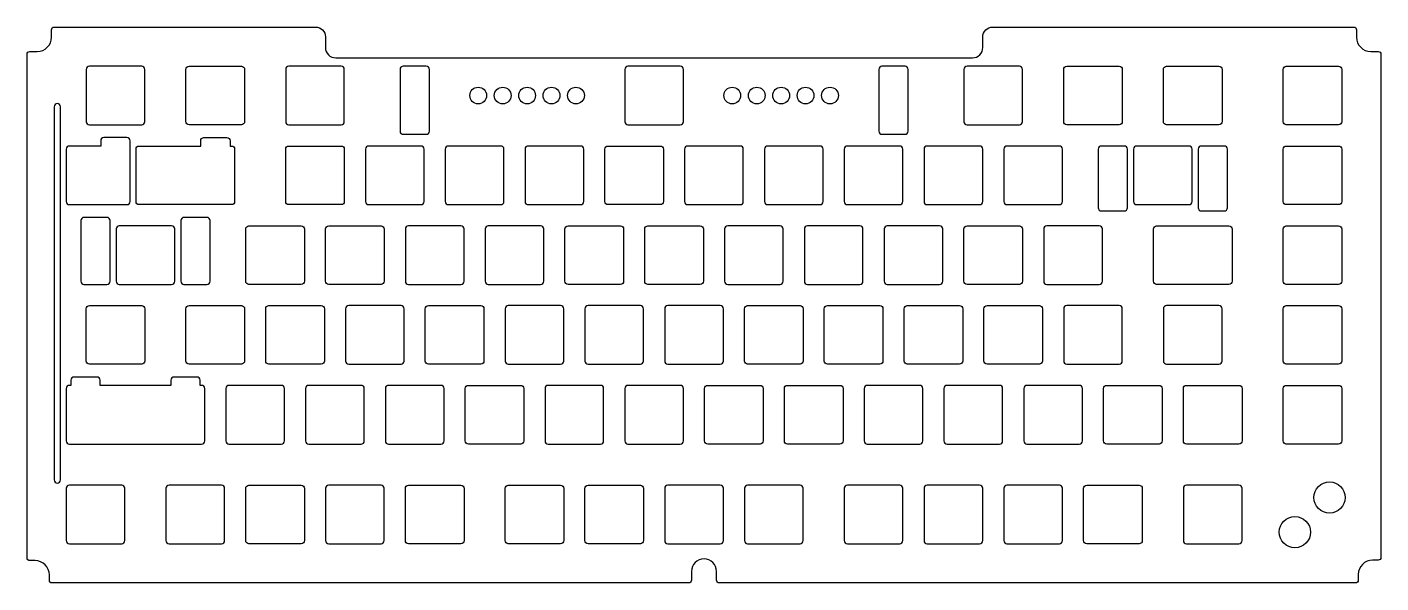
# Model space of a CAD drawing. Header units: millimetres. Extents: x -316 to 7, y -7 to 126.
import ezdxf

# ---------------------------------------------------------------- set-up
doc = ezdxf.new("R2010")
doc.units = ezdxf.units.MM
doc.layers.get('0').update_dxf_attribs({"linetype": 'CONTINUOUS'})

msp = doc.modelspace()

# ---------------------------------------------------------------- linework, layer by layer
for points in [[(6.82, 119.41), (6.82, -0.75, -0.414214), (6.17, -1.4), (4.82, -1.4, 0.414214), (1.42, -4.8), (1.42, -6.18, -0.414214), (0.77, -6.83), (-151.13, -6.83, -0.414214), (-151.78, -6.18), (-151.78, -4.1, 1), (-157.78, -4.1), (-157.78, -6.18, -0.414214), (-158.43, -6.83), (-310.43, -6.83, -0.439085), (-311.06, -6.19), (-311.06, -4.9, 0.414214), (-314.46, -1.5), (-315.74, -1.5, -0.414214), (-316.39, -0.85), (-316.39, 119.41, -0.414214), (-315.74, 120.06), (-313.96, 120.06, 0.414214), (-310.56, 123.46), (-310.56, 125.24, -0.414213), (-309.91, 125.89), (-247.51, 125.89, -0.414214), (-245.16, 123.54), (-245.16, 120.99, 0.414214), (-242.71, 118.54), (-90.67, 118.54, 0.414214), (-88.22, 120.99), (-88.22, 123.54, -0.414214), (-85.87, 125.89), (0.35, 125.89, -0.414214), (1, 125.24), (1, 123.46, 0.414214), (4.4, 120.06), (6.17, 120.06, -0.414214)], [(-302.27, 115.79), (-302.27, 103.29, 0.414214), (-301.52, 102.54), (-289.03, 102.54, 0.414214), (-288.27, 103.29), (-288.27, 115.79, 0.414214), (-289.03, 116.54), (-301.52, 116.54, 0.414214)], [(-278.46, 115.79, -0.414214), (-277.71, 116.54), (-265.21, 116.54, -0.414214), (-264.46, 115.79), (-264.46, 103.29, -0.414214), (-265.21, 102.54), (-277.71, 102.54, -0.414214), (-278.46, 103.29)], [(-241.4, 116.54), (-253.9, 116.54, 0.414214), (-254.65, 115.79), (-254.65, 103.29, 0.414214), (-253.9, 102.54), (-241.4, 102.54, 0.414214), (-240.65, 103.29), (-240.65, 115.79, 0.414214)], [(-227.34, 115.79), (-227.34, 101.04, 0.414214), (-226.59, 100.29), (-221.09, 100.29, 0.414214), (-220.34, 101.04), (-220.34, 115.79, 0.414214), (-221.09, 116.54), (-226.59, 116.54, 0.414214)], [(-173.69, 115.79), (-173.69, 103.29, 0.414214), (-172.94, 102.54), (-160.44, 102.54, 0.414214), (-159.69, 103.29), (-159.69, 115.79, 0.414214), (-160.44, 116.54), (-172.94, 116.54, 0.414214)], [(-113.04, 115.79), (-113.04, 101.04, 0.414214), (-112.29, 100.29), (-106.79, 100.29, 0.414214), (-106.04, 101.04), (-106.04, 115.79, 0.414214), (-106.79, 116.54), (-112.29, 116.54, 0.414214)], [(-79.48, 116.54), (-91.98, 116.54, 0.414214), (-92.72, 115.79), (-92.72, 103.29, 0.414214), (-91.98, 102.54), (-79.48, 102.54, 0.414214), (-78.73, 103.29), (-78.73, 115.79, 0.414214)], [(-68.91, 115.79, -0.414214), (-68.16, 116.54), (-55.66, 116.54, -0.414214), (-54.91, 115.79), (-54.91, 103.29, -0.414214), (-55.66, 102.54), (-68.16, 102.54, -0.414214), (-68.91, 103.29)], [(-45.1, 115.79, -0.414214), (-44.35, 116.54), (-31.85, 116.54, -0.414214), (-31.1, 115.79), (-31.1, 103.29, -0.414214), (-31.85, 102.54), (-44.35, 102.54, -0.414214), (-45.1, 103.29)], [(-15.78, 102.54, -0.414214), (-16.53, 103.29), (-16.53, 115.79, -0.414214), (-15.78, 116.54), (-3.28, 116.54, -0.414214), (-2.53, 115.79), (-2.53, 103.29, -0.414214), (-3.28, 102.54)], [(-309.92, 106.88), (-309.92, 17.75, 1), (-308.42, 17.75), (-308.42, 106.88, 1)], [(-306.29, 83.49), (-292.56, 83.49, 0.414214), (-291.81, 84.24), (-291.81, 98.74, 0.414214), (-292.56, 99.49), (-298.06, 99.49, 0.414214), (-298.81, 98.74), (-298.81, 97.49), (-306.29, 97.49, 0.414214), (-307.04, 96.74), (-307.04, 84.24, 0.414214)], [(-289.62, 83.49, -0.414214), (-290.37, 84.24), (-290.37, 96.74, -0.414214), (-289.62, 97.49), (-274.93, 97.49), (-274.93, 98.74, -0.414214), (-274.18, 99.49), (-268.68, 99.49, -0.414214), (-267.93, 98.74), (-267.93, 97.49), (-267.59, 97.49, -0.414214), (-266.84, 96.74), (-266.84, 84.24, -0.414214), (-267.59, 83.49)], [(-254.65, 96.74, -0.414214), (-253.9, 97.49), (-241.4, 97.49, -0.414214), (-240.65, 96.74), (-240.65, 84.24, -0.414214), (-241.4, 83.49), (-253.9, 83.49, -0.414214), (-254.65, 84.24)], [(-235.6, 96.74), (-235.6, 84.24, 0.414214), (-234.85, 83.49), (-222.35, 83.49, 0.414214), (-221.6, 84.24), (-221.6, 96.74, 0.414214), (-222.35, 97.49), (-234.85, 97.49, 0.414214)], [(-216.55, 96.74), (-216.55, 84.24, 0.414214), (-215.8, 83.49), (-203.3, 83.49, 0.414214), (-202.55, 84.24), (-202.55, 96.74, 0.414214), (-203.3, 97.49), (-215.8, 97.49, 0.414214)], [(-197.5, 96.74), (-197.5, 84.24, 0.414214), (-196.75, 83.49), (-184.25, 83.49, 0.414214), (-183.5, 84.24), (-183.5, 96.74, 0.414214), (-184.25, 97.49), (-196.75, 97.49, 0.414214)], [(-165.2, 97.49, -0.414214), (-164.45, 96.74), (-164.45, 84.24, -0.414214), (-165.2, 83.49), (-177.7, 83.49, -0.414214), (-178.45, 84.24), (-178.45, 96.74, -0.414214), (-177.7, 97.49)], [(-159.4, 96.74), (-159.4, 84.24, 0.414214), (-158.65, 83.49), (-146.15, 83.49, 0.414214), (-145.4, 84.24), (-145.4, 96.74, 0.414214), (-146.15, 97.49), (-158.65, 97.49, 0.414214)], [(-140.35, 96.74), (-140.35, 84.24, 0.414214), (-139.6, 83.49), (-127.1, 83.49, 0.414214), (-126.35, 84.24), (-126.35, 96.74, 0.414214), (-127.1, 97.49), (-139.6, 97.49, 0.414214)], [(-121.3, 96.74), (-121.3, 84.24, 0.414214), (-120.55, 83.49), (-108.05, 83.49, 0.414214), (-107.3, 84.24), (-107.3, 96.74, 0.414214), (-108.05, 97.49), (-120.55, 97.49, 0.414214)], [(-102.25, 96.74), (-102.25, 84.24, 0.414214), (-101.5, 83.49), (-89, 83.49, 0.414214), (-88.25, 84.24), (-88.25, 96.74, 0.414214), (-89, 97.49), (-101.5, 97.49, 0.414214)], [(-82.45, 83.49), (-69.95, 83.49, 0.414214), (-69.2, 84.24), (-69.2, 96.74, 0.414214), (-69.95, 97.49), (-82.45, 97.49, 0.414214), (-83.2, 96.74), (-83.2, 84.24, 0.414214)], [(-60.68, 96.74), (-60.68, 82.74, 0.414214), (-59.93, 81.99), (-54.43, 81.99, 0.414214), (-53.68, 82.74), (-53.68, 96.74, 0.414214), (-54.43, 97.49), (-59.93, 97.49, 0.414214)], [(-52.24, 96.74), (-52.24, 84.24, 0.414214), (-51.49, 83.49), (-38.99, 83.49, 0.414214), (-38.24, 84.24), (-38.24, 96.74, 0.414214), (-38.99, 97.49), (-51.49, 97.49, 0.414214)], [(-36.81, 96.74), (-36.81, 82.74, 0.414214), (-36.06, 81.99), (-30.56, 81.99, 0.414214), (-29.81, 82.74), (-29.81, 96.74, 0.414214), (-30.56, 97.49), (-36.06, 97.49, 0.414214)], [(-15.78, 83.49, -0.414214), (-16.53, 84.24), (-16.53, 96.74, -0.414214), (-15.78, 97.49), (-3.28, 97.49, -0.414214), (-2.53, 96.74), (-2.53, 84.24, -0.414214), (-3.28, 83.49)], [(-303.57, 79.69), (-303.57, 65.19, 0.414214), (-302.82, 64.44), (-297.32, 64.44, 0.414214), (-296.57, 65.19), (-296.57, 79.69, 0.414214), (-297.32, 80.44), (-302.82, 80.44, 0.414214)], [(-281.88, 78.44), (-294.38, 78.44, 0.414214), (-295.13, 77.69), (-295.13, 65.19, 0.414214), (-294.38, 64.44), (-281.88, 64.44, 0.414214), (-281.13, 65.19), (-281.13, 77.69, 0.414214)], [(-279.69, 79.69), (-279.69, 65.19, 0.414214), (-278.94, 64.44), (-273.44, 64.44, 0.414214), (-272.69, 65.19), (-272.69, 79.69, 0.414214), (-273.44, 80.44), (-278.94, 80.44, 0.414214)], [(-263.43, 64.44, -0.414214), (-264.18, 65.19), (-264.18, 77.69, -0.414214), (-263.43, 78.44), (-250.93, 78.44, -0.414214), (-250.18, 77.69), (-250.18, 65.19, -0.414214), (-250.93, 64.44)], [(-245.13, 77.69, -0.414214), (-244.38, 78.44), (-231.88, 78.44, -0.414214), (-231.12, 77.69), (-231.12, 65.19, -0.414214), (-231.88, 64.44), (-244.38, 64.44, -0.414214), (-245.13, 65.19)], [(-226.08, 77.69), (-226.08, 65.19, 0.414214), (-225.32, 64.44), (-212.82, 64.44, 0.414214), (-212.07, 65.19), (-212.07, 77.69, 0.414214), (-212.82, 78.44), (-225.32, 78.44, 0.414214)], [(-207.03, 77.69), (-207.03, 65.19, 0.414214), (-206.28, 64.44), (-193.78, 64.44, 0.414214), (-193.03, 65.19), (-193.03, 77.69, 0.414214), (-193.78, 78.44), (-206.28, 78.44, 0.414214)], [(-187.22, 64.44, -0.414214), (-187.97, 65.19), (-187.97, 77.69, -0.414214), (-187.22, 78.44), (-174.72, 78.44, -0.414214), (-173.98, 77.69), (-173.98, 65.19, -0.414214), (-174.72, 64.44)], [(-168.93, 77.69, -0.414214), (-168.18, 78.44), (-155.68, 78.44, -0.414214), (-154.93, 77.69), (-154.93, 65.19, -0.414214), (-155.68, 64.44), (-168.18, 64.44, -0.414214), (-168.93, 65.19)], [(-149.88, 77.69), (-149.88, 65.19, 0.414214), (-149.12, 64.44), (-136.62, 64.44, 0.414214), (-135.88, 65.19), (-135.88, 77.69, 0.414214), (-136.62, 78.44), (-149.12, 78.44, 0.414214)], [(-130.82, 77.69), (-130.82, 65.19, 0.414214), (-130.07, 64.44), (-117.58, 64.44, 0.414214), (-116.83, 65.19), (-116.83, 77.69, 0.414214), (-117.58, 78.44), (-130.07, 78.44, 0.414214)], [(-97.78, 65.19), (-97.78, 77.69, 0.414214), (-98.53, 78.44), (-111.03, 78.44, 0.414214), (-111.78, 77.69), (-111.78, 65.19, 0.414214), (-111.03, 64.44), (-98.53, 64.44, 0.414214)], [(-78.73, 65.19, -0.414214), (-79.48, 64.44), (-91.98, 64.44, -0.414214), (-92.72, 65.19), (-92.72, 77.69, -0.414214), (-91.98, 78.44), (-79.48, 78.44, -0.414214), (-78.73, 77.69)], [(-73.68, 77.69), (-73.68, 65.19, 0.414214), (-72.93, 64.44), (-60.43, 64.44, 0.414214), (-59.68, 65.19), (-59.68, 77.69, 0.414214), (-60.43, 78.44), (-72.93, 78.44, 0.414214)], [(-28.72, 65.19, -0.414214), (-29.47, 64.44), (-46.73, 64.44, -0.414214), (-47.48, 65.19), (-47.48, 77.69, -0.414214), (-46.73, 78.44), (-29.47, 78.44, -0.414214), (-28.72, 77.69)], [(-15.78, 64.44, -0.414214), (-16.53, 65.19), (-16.53, 77.69, -0.414214), (-15.78, 78.44), (-3.28, 78.44, -0.414214), (-2.53, 77.69), (-2.53, 65.19, -0.414214), (-3.28, 64.44)], [(-288.27, 46.14, -0.414214), (-289.03, 45.39), (-301.52, 45.39, -0.414214), (-302.27, 46.14), (-302.27, 58.64, -0.414214), (-301.52, 59.39), (-289.03, 59.39, -0.414214), (-288.27, 58.64)], [(-278.46, 58.64, -0.414214), (-277.71, 59.39), (-265.21, 59.39, -0.414214), (-264.46, 58.64), (-264.46, 46.14, -0.414214), (-265.21, 45.39), (-277.71, 45.39, -0.414214), (-278.46, 46.14)], [(-245.41, 46.14, -0.414214), (-246.16, 45.39), (-258.66, 45.39, -0.414214), (-259.41, 46.14), (-259.41, 58.64, -0.414214), (-258.66, 59.39), (-246.16, 59.39, -0.414214), (-245.41, 58.64)], [(-240.36, 58.64), (-240.36, 46.14, 0.414214), (-239.61, 45.39), (-227.11, 45.39, 0.414214), (-226.36, 46.14), (-226.36, 58.64, 0.414214), (-227.11, 59.39), (-239.61, 59.39, 0.414214)], [(-220.56, 45.39, -0.414214), (-221.31, 46.14), (-221.31, 58.64, -0.414214), (-220.56, 59.39), (-208.06, 59.39, -0.414214), (-207.31, 58.64), (-207.31, 46.14, -0.414214), (-208.06, 45.39)], [(-202.26, 58.64), (-202.26, 46.14, 0.414214), (-201.51, 45.39), (-189.01, 45.39, 0.414214), (-188.26, 46.14), (-188.26, 58.64, 0.414214), (-189.01, 59.39), (-201.51, 59.39, 0.414214)], [(-183.21, 58.64), (-183.21, 46.14, 0.414214), (-182.46, 45.39), (-169.96, 45.39, 0.414214), (-169.21, 46.14), (-169.21, 58.64, 0.414214), (-169.96, 59.39), (-182.46, 59.39, 0.414214)], [(-150.91, 59.39), (-163.41, 59.39, 0.414214), (-164.16, 58.64), (-164.16, 46.14, 0.414214), (-163.41, 45.39), (-150.91, 45.39, 0.414214), (-150.16, 46.14), (-150.16, 58.64, 0.414214)], [(-131.86, 59.39, -0.414214), (-131.11, 58.64), (-131.11, 46.14, -0.414214), (-131.86, 45.39), (-144.36, 45.39, -0.414214), (-145.11, 46.14), (-145.11, 58.64, -0.414214), (-144.36, 59.39)], [(-126.06, 58.64, -0.414214), (-125.31, 59.39), (-112.81, 59.39, -0.414214), (-112.06, 58.64), (-112.06, 46.14, -0.414214), (-112.81, 45.39), (-125.31, 45.39, -0.414214), (-126.06, 46.14)], [(-107.01, 58.64, -0.414214), (-106.26, 59.39), (-93.76, 59.39, -0.414214), (-93.01, 58.64), (-93.01, 46.14, -0.414214), (-93.76, 45.39), (-106.26, 45.39, -0.414214), (-107.01, 46.14)], [(-87.21, 45.39, -0.414214), (-87.96, 46.14), (-87.96, 58.64, -0.414214), (-87.21, 59.39), (-74.71, 59.39, -0.414214), (-73.96, 58.64), (-73.96, 46.14, -0.414214), (-74.71, 45.39)], [(-55.66, 59.39), (-68.16, 59.39, 0.414214), (-68.91, 58.64), (-68.91, 46.14, 0.414214), (-68.16, 45.39), (-55.66, 45.39, 0.414214), (-54.91, 46.14), (-54.91, 58.64, 0.414214)], [(-31.1, 46.14), (-31.1, 58.64, 0.414214), (-31.85, 59.39), (-44.35, 59.39, 0.414214), (-45.1, 58.64), (-45.1, 46.14, 0.414214), (-44.35, 45.39), (-31.85, 45.39, 0.414214)], [(-15.78, 45.39, -0.414214), (-16.53, 46.14), (-16.53, 58.64, -0.414214), (-15.78, 59.39), (-3.28, 59.39, -0.414214), (-2.53, 58.64), (-2.53, 46.14, -0.414214), (-3.28, 45.39)], [(-274.74, 40.34), (-275.07, 40.34), (-275.07, 41.59, 0.414214), (-275.82, 42.34), (-281.32, 42.34, 0.414214), (-282.07, 41.59), (-282.07, 40.34), (-298.95, 40.34), (-298.95, 41.59, 0.414214), (-299.7, 42.34), (-305.2, 42.34, 0.414214), (-305.95, 41.59), (-305.95, 40.34), (-306.29, 40.34, 0.414214), (-307.04, 39.59), (-307.04, 27.09, 0.414214), (-306.29, 26.34), (-274.74, 26.34, 0.414214), (-273.99, 27.09), (-273.99, 39.59, 0.414214)], [(-255.69, 40.34), (-268.19, 40.34, 0.414214), (-268.94, 39.59), (-268.94, 27.09, 0.414214), (-268.19, 26.34), (-255.69, 26.34, 0.414214), (-254.94, 27.09), (-254.94, 39.59, 0.414214)], [(-249.14, 26.34), (-236.64, 26.34, 0.414214), (-235.89, 27.09), (-235.89, 39.59, 0.414214), (-236.64, 40.34), (-249.14, 40.34, 0.414214), (-249.89, 39.59), (-249.89, 27.09, 0.414214)], [(-217.59, 40.34), (-230.09, 40.34, 0.414214), (-230.84, 39.59), (-230.84, 27.09, 0.414214), (-230.09, 26.34), (-217.59, 26.34, 0.414214), (-216.84, 27.09), (-216.84, 39.59, 0.414214)], [(-197.79, 27.09, -0.414214), (-198.54, 26.34), (-211.04, 26.34, -0.414214), (-211.79, 27.09), (-211.79, 39.59, -0.414214), (-211.04, 40.34), (-198.54, 40.34, -0.414214), (-197.79, 39.59)], [(-192.74, 39.59), (-192.74, 27.09, 0.414214), (-191.99, 26.34), (-179.49, 26.34, 0.414214), (-178.74, 27.09), (-178.74, 39.59, 0.414214), (-179.49, 40.34), (-191.99, 40.34, 0.414214)], [(-159.69, 27.09), (-159.69, 39.59, 0.414214), (-160.44, 40.34), (-172.94, 40.34, 0.414214), (-173.69, 39.59), (-173.69, 27.09, 0.414214), (-172.94, 26.34), (-160.44, 26.34, 0.414214)], [(-153.89, 26.34, -0.414214), (-154.64, 27.09), (-154.64, 39.59, -0.414214), (-153.89, 40.34), (-141.39, 40.34, -0.414214), (-140.64, 39.59), (-140.64, 27.09, -0.414214), (-141.39, 26.34)], [(-122.34, 40.34, -0.414214), (-121.59, 39.59), (-121.59, 27.09, -0.414214), (-122.34, 26.34), (-134.84, 26.34, -0.414214), (-135.59, 27.09), (-135.59, 39.59, -0.414214), (-134.84, 40.34)], [(-116.54, 39.59), (-116.54, 27.09, 0.414214), (-115.79, 26.34), (-103.29, 26.34, 0.414214), (-102.54, 27.09), (-102.54, 39.59, 0.414214), (-103.29, 40.34), (-115.79, 40.34, 0.414214)], [(-83.49, 27.09), (-83.49, 39.59, 0.414214), (-84.24, 40.34), (-96.74, 40.34, 0.414214), (-97.49, 39.59), (-97.49, 27.09, 0.414214), (-96.74, 26.34), (-84.24, 26.34, 0.414214)], [(-78.44, 39.59), (-78.44, 27.09, 0.414214), (-77.69, 26.34), (-65.19, 26.34, 0.414214), (-64.44, 27.09), (-64.44, 39.59, 0.414214), (-65.19, 40.34), (-77.69, 40.34, 0.414214)], [(-45.39, 27.09, -0.414214), (-46.14, 26.34), (-58.64, 26.34, -0.414214), (-59.39, 27.09), (-59.39, 39.59, -0.414214), (-58.64, 40.34), (-46.14, 40.34, -0.414214), (-45.39, 39.59)], [(-39.59, 26.34, -0.414214), (-40.34, 27.09), (-40.34, 39.59, -0.414214), (-39.59, 40.34), (-27.09, 40.34, -0.414214), (-26.34, 39.59), (-26.34, 27.09, -0.414214), (-27.09, 26.34)], [(-3.28, 40.34, -0.414214), (-2.53, 39.59), (-2.53, 27.09, -0.414214), (-3.28, 26.34), (-15.78, 26.34, -0.414214), (-16.53, 27.09), (-16.53, 39.59, -0.414214), (-15.78, 40.34)], [(-293.79, 16.52), (-306.29, 16.52, 0.414214), (-307.04, 15.77), (-307.04, 3.27, 0.414214), (-306.29, 2.52), (-293.79, 2.52, 0.414214), (-293.04, 3.27), (-293.04, 15.77, 0.414214)], [(-269.23, 3.27), (-269.23, 15.77, 0.414214), (-269.98, 16.52), (-282.48, 16.52, 0.414214), (-283.23, 15.77), (-283.23, 3.27, 0.414214), (-282.48, 2.52), (-269.98, 2.52, 0.414214)], [(-250.18, 3.27, -0.414214), (-250.93, 2.52), (-263.43, 2.52, -0.414214), (-264.18, 3.27), (-264.18, 15.77, -0.414214), (-263.43, 16.52), (-250.93, 16.52, -0.414214), (-250.18, 15.77)], [(-245.13, 15.77), (-245.13, 3.27, 0.414214), (-244.38, 2.52), (-231.88, 2.52, 0.414214), (-231.12, 3.27), (-231.12, 15.77, 0.414214), (-231.88, 16.52), (-244.38, 16.52, 0.414214)], [(-225.32, 2.52, -0.414214), (-226.08, 3.27), (-226.08, 15.77, -0.414214), (-225.32, 16.52), (-212.82, 16.52, -0.414214), (-212.07, 15.77), (-212.07, 3.27, -0.414214), (-212.82, 2.52)], [(-188.26, 3.27, -0.414214), (-189.01, 2.52), (-201.51, 2.52, -0.414214), (-202.26, 3.27), (-202.26, 15.77, -0.414214), (-201.51, 16.52), (-189.01, 16.52, -0.414214), (-188.26, 15.77)], [(-182.46, 2.52, -0.414214), (-183.21, 3.27), (-183.21, 15.77, -0.414214), (-182.46, 16.52), (-169.96, 16.52, -0.414214), (-169.21, 15.77), (-169.21, 3.27, -0.414214), (-169.96, 2.52)], [(-164.16, 15.77), (-164.16, 3.27, 0.414214), (-163.41, 2.52), (-150.91, 2.52, 0.414214), (-150.16, 3.27), (-150.16, 15.77, 0.414214), (-150.91, 16.52), (-163.41, 16.52, 0.414214)], [(-145.11, 15.77), (-145.11, 3.27, 0.414214), (-144.36, 2.52), (-131.86, 2.52, 0.414214), (-131.11, 3.27), (-131.11, 15.77, 0.414214), (-131.86, 16.52), (-144.36, 16.52, 0.414214)], [(-108.05, 16.52), (-120.55, 16.52, 0.414214), (-121.3, 15.77), (-121.3, 3.27, 0.414214), (-120.55, 2.52), (-108.05, 2.52, 0.414214), (-107.3, 3.27), (-107.3, 15.77, 0.414214)], [(-89, 16.52), (-101.5, 16.52, 0.414214), (-102.25, 15.77), (-102.25, 3.27, 0.414214), (-101.5, 2.52), (-89, 2.52, 0.414214), (-88.25, 3.27), (-88.25, 15.77, 0.414214)], [(-83.2, 15.77), (-83.2, 3.27, 0.414214), (-82.45, 2.52), (-69.95, 2.52, 0.414214), (-69.2, 3.27), (-69.2, 15.77, 0.414214), (-69.95, 16.52), (-82.45, 16.52, 0.414214)], [(-63.4, 2.52, -0.414214), (-64.15, 3.27), (-64.15, 15.77, -0.414214), (-63.4, 16.52), (-50.9, 16.52, -0.414214), (-50.15, 15.77), (-50.15, 3.27, -0.414214), (-50.9, 2.52)], [(-26.34, 3.27), (-26.34, 15.77, 0.414214), (-27.09, 16.52), (-39.59, 16.52, 0.414214), (-40.34, 15.77), (-40.34, 3.27, 0.414214), (-39.59, 2.52), (-27.09, 2.52, 0.414214)]]:
    msp.add_lwpolyline(points, format="xyb", close=True)
for centre, radius in [((-208.68, 109.54), 2), ((-202.84, 109.54), 2), ((-197.01, 109.54), 2), ((-191.18, 109.54), 2), ((-185.35, 109.54), 2), ((-148.03, 109.54), 2), ((-142.19, 109.54), 2), ((-136.36, 109.54), 2), ((-130.53, 109.54), 2), ((-124.7, 109.54), 2), ((-5.45, 13.57), 3.75), ((-13.72, 5.3), 3.75)]:
    msp.add_circle(centre, radius)

doc.saveas('drawing.dxf')
